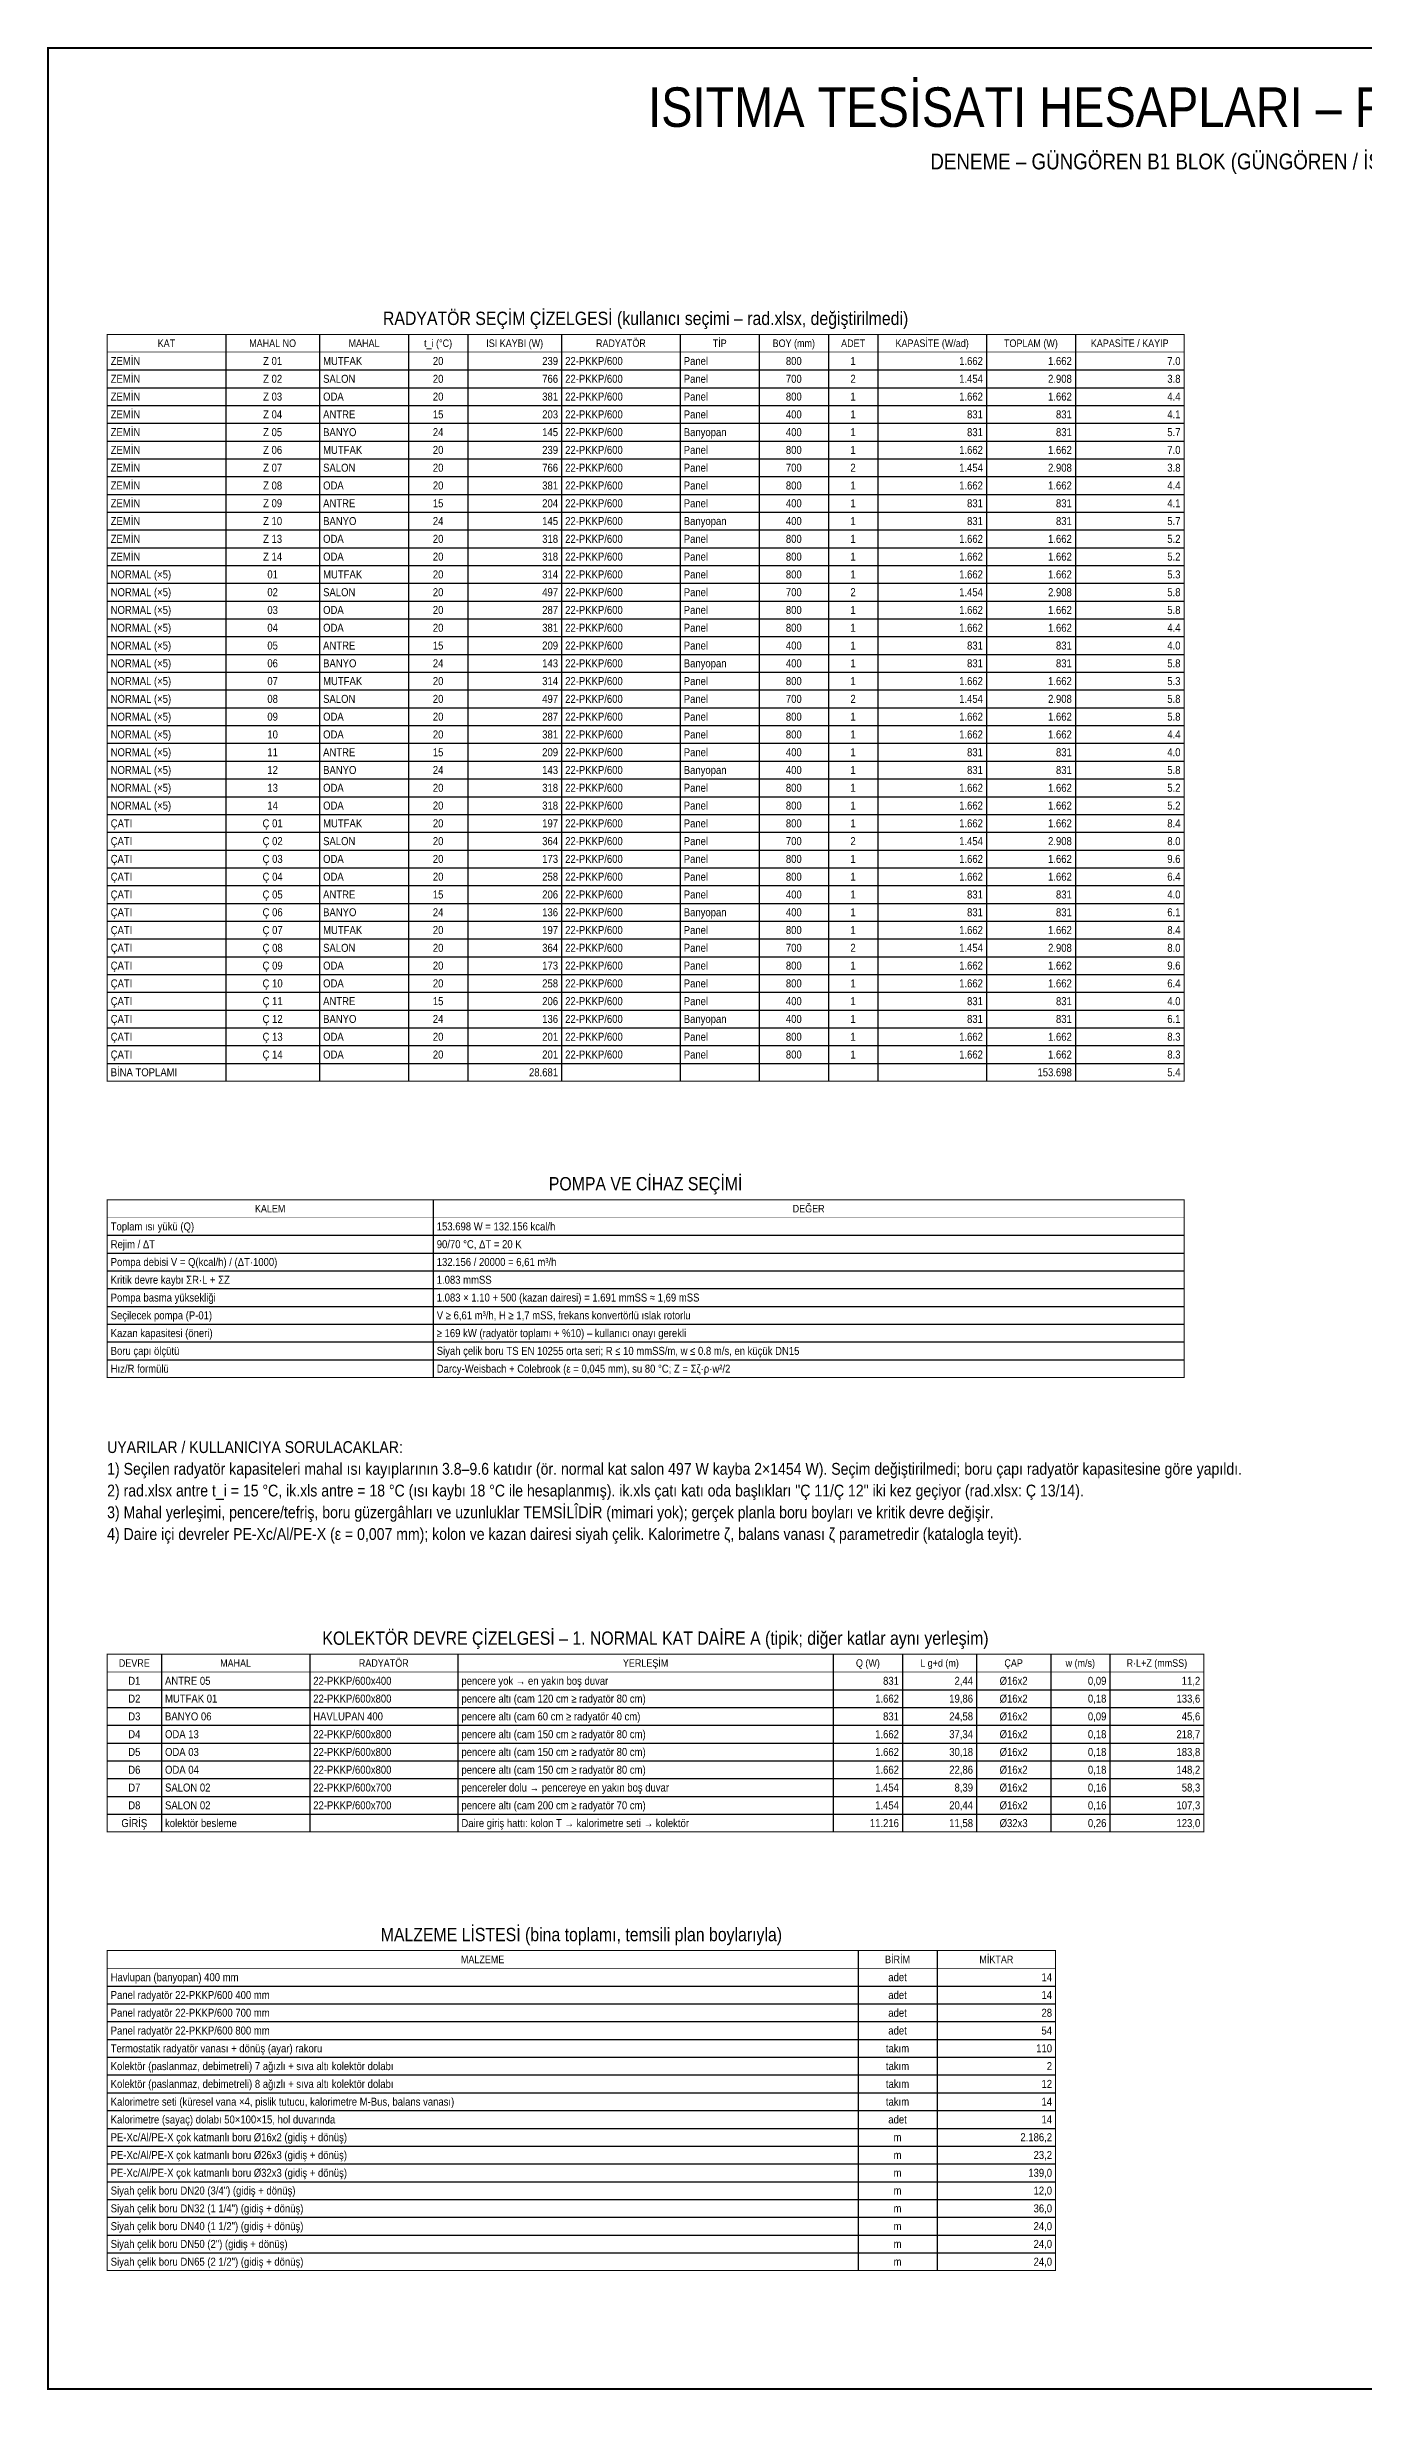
# Model space of a CAD drawing. Header units: centimetres. Extents: x -797 to 10101, y -12981 to 1521.
# Drawn here: x -61 to 1271, y -12981 to -10609 of the extents above; entities that cross this region are included whole.
import ezdxf
from ezdxf.enums import TextEntityAlignment as Align

# ---------------------------------------------------------------- set-up
doc = ezdxf.new("R2010")
doc.units = ezdxf.units.CM
for name, color, linetype in [('ROTAS-BASLIK', 7, 'Continuous'), ('ROTAS-DENEME', 1, 'Continuous'), ('ROTAS-PAFTA', 7, 'Continuous'), ('ROTAS-TABLO', 7, 'Continuous'), ('ROTAS-YAZI', 7, 'Continuous')]:
    doc.layers.add(name, color=color, linetype=linetype)
doc.styles.add('ROTAS', font='arial.ttf')

msp = doc.modelspace()

# ---------------------------------------------------------------- linework, layer by layer
at = {"layer": 'ROTAS-PAFTA', "const_width": 2}
msp.add_lwpolyline([(-60, -12980), (2720, -12980), (2720, -10610), (-60, -10610)], close=True, dxfattribs=at)
at = {"layer": 'ROTAS-TABLO', "const_width": 1}
for points in [[(0, -10900), (1090, -10900), (1090, -11656), (0, -11656)], [(0, -11776), (1090, -11776), (1090, -11956), (0, -11956)], [(0, -12236), (1110, -12236), (1110, -12416), (0, -12416)], [(0, -12536), (960, -12536), (960, -12860), (0, -12860)]]:
    msp.add_lwpolyline(points, close=True, dxfattribs=at)
at = {"layer": 'ROTAS-TABLO'}
for points in [[(120, -10900), (120, -11656)], [(215, -10900), (215, -11656)], [(305, -10900), (305, -11656)], [(365, -10900), (365, -11656)], [(460, -10900), (460, -11656)], [(580, -10900), (580, -11656)], [(660, -10900), (660, -11656)], [(730, -10900), (730, -11656)], [(780, -10900), (780, -11656)], [(890, -10900), (890, -11656)], [(980, -10900), (980, -11656)], [(0, -10936), (1090, -10936)], [(0, -10954), (1090, -10954)], [(0, -10972), (1090, -10972)], [(0, -10990), (1090, -10990)], [(0, -11008), (1090, -11008)], [(0, -11026), (1090, -11026)], [(0, -11044), (1090, -11044)], [(0, -11062), (1090, -11062)], [(0, -11080), (1090, -11080)], [(0, -11098), (1090, -11098)], [(0, -11116), (1090, -11116)], [(0, -11134), (1090, -11134)], [(0, -11152), (1090, -11152)], [(0, -11170), (1090, -11170)], [(0, -11188), (1090, -11188)], [(0, -11206), (1090, -11206)], [(0, -11224), (1090, -11224)], [(0, -11242), (1090, -11242)], [(0, -11260), (1090, -11260)], [(0, -11278), (1090, -11278)], [(0, -11296), (1090, -11296)], [(0, -11314), (1090, -11314)], [(0, -11332), (1090, -11332)], [(0, -11350), (1090, -11350)], [(0, -11368), (1090, -11368)], [(0, -11386), (1090, -11386)], [(0, -11404), (1090, -11404)], [(0, -11422), (1090, -11422)], [(0, -11440), (1090, -11440)], [(0, -11458), (1090, -11458)], [(0, -11476), (1090, -11476)], [(0, -11494), (1090, -11494)], [(0, -11512), (1090, -11512)], [(0, -11530), (1090, -11530)], [(0, -11548), (1090, -11548)], [(0, -11566), (1090, -11566)], [(0, -11584), (1090, -11584)], [(0, -11602), (1090, -11602)], [(0, -11620), (1090, -11620)], [(0, -11638), (1090, -11638)], [(330, -11776), (330, -11956)], [(0, -11812), (1090, -11812)], [(0, -11830), (1090, -11830)], [(0, -11848), (1090, -11848)], [(0, -11866), (1090, -11866)], [(0, -11884), (1090, -11884)], [(0, -11902), (1090, -11902)], [(0, -11920), (1090, -11920)], [(0, -11938), (1090, -11938)], [(55, -12236), (55, -12416)], [(205, -12236), (205, -12416)], [(355, -12236), (355, -12416)], [(735, -12236), (735, -12416)], [(805, -12236), (805, -12416)], [(880, -12236), (880, -12416)], [(955, -12236), (955, -12416)], [(1015, -12236), (1015, -12416)], [(0, -12272), (1110, -12272)], [(0, -12290), (1110, -12290)], [(0, -12308), (1110, -12308)], [(0, -12326), (1110, -12326)], [(0, -12344), (1110, -12344)], [(0, -12362), (1110, -12362)], [(0, -12380), (1110, -12380)], [(0, -12398), (1110, -12398)], [(760, -12536), (760, -12860)], [(840, -12536), (840, -12860)], [(0, -12572), (960, -12572)], [(0, -12590), (960, -12590)], [(0, -12608), (960, -12608)], [(0, -12626), (960, -12626)], [(0, -12644), (960, -12644)], [(0, -12662), (960, -12662)], [(0, -12680), (960, -12680)], [(0, -12698), (960, -12698)], [(0, -12716), (960, -12716)], [(0, -12734), (960, -12734)], [(0, -12752), (960, -12752)], [(0, -12770), (960, -12770)], [(0, -12788), (960, -12788)], [(0, -12806), (960, -12806)], [(0, -12824), (960, -12824)], [(0, -12842), (960, -12842)]]:
    msp.add_lwpolyline(points, dxfattribs=at)
at = {"layer": 'ROTAS-TABLO', "const_width": 0.6}
for points in [[(0, -10918), (1090, -10918)], [(0, -11794), (1090, -11794)], [(0, -12254), (1110, -12254)], [(0, -12554), (960, -12554)]]:
    msp.add_lwpolyline(points, dxfattribs=at)

# ---------------------------------------------------------------- texts
at = {"layer": 'ROTAS-BASLIK', "style": 'ROTAS', "width": 0.85}
for s, height, p in [('ISITMA TESİSATI HESAPLARI – RADYATÖR SEÇİMİ, BORU ÇAPI VE POMPA', 40, (1400, -10670)), ('RADYATÖR SEÇİM ÇİZELGESİ (kullanıcı seçimi – rad.xlsx, değiştirilmedi)', 13.5, (545, -10883.8)), ('POMPA VE CİHAZ SEÇİMİ', 13.5, (545, -11759.8)), ('KOLEKTÖR DEVRE ÇİZELGESİ – 1. NORMAL KAT DAİRE A (tipik; diğer katlar aynı yerleşim)', 13.5, (555, -12219.8)), ('MALZEME LİSTESİ (bina toplamı, temsili plan boylarıyla)', 13.5, (480, -12519.8))]:
    msp.add_text(s, height=height, dxfattribs=at).set_placement(p, align=Align.MIDDLE_CENTER)
at = {"layer": 'ROTAS-DENEME', "style": 'ROTAS', "width": 0.85}
msp.add_text('DENEME – GÜNGÖREN B1 BLOK (GÜNGÖREN / İSTANBUL), sistem: MERKEZİ (kazan + 2 kolon), rejim 90/70 °C, dış sıcaklık -3 °C', height=16, dxfattribs=at).set_placement((1400, -10725), align=Align.MIDDLE_CENTER)
msp.add_text('UYARILAR / KULLANICIYA SORULACAKLAR:', height=12, dxfattribs=at).set_placement((0, -12036), align=Align.BOTTOM_LEFT)
at = {"layer": 'ROTAS-TABLO', "style": 'ROTAS', "width": 0.85}
for s, height, p in [('KAT', 7.65, (60, -10909)), ('MAHAL NO', 7.65, (167.5, -10909)), ('MAHAL', 7.65, (260, -10909)), ('t_i (°C)', 7.65, (335, -10909)), ('ISI KAYBI (W)', 7.65, (412.5, -10909)), ('RADYATÖR', 7.65, (520, -10909)), ('TİP', 7.65, (620, -10909)), ('BOY (mm)', 7.65, (695, -10909)), ('ADET', 7.65, (755, -10909)), ('KAPASİTE (W/ad)', 7.65, (835, -10909)), ('TOPLAM (W)', 7.65, (935, -10909)), ('KAPASİTE / KAYIP', 7.65, (1035, -10909)), ('Z 01', 8.1, (167.5, -10927)), ('20', 8.1, (335, -10927)), ('800', 8.1, (695, -10927)), ('1', 8.1, (755, -10927)), ('Z 02', 8.1, (167.5, -10945)), ('20', 8.1, (335, -10945)), ('700', 8.1, (695, -10945)), ('2', 8.1, (755, -10945)), ('Z 03', 8.1, (167.5, -10963)), ('Z 04', 8.1, (167.5, -10981)), ('20', 8.1, (335, -10963)), ('15', 8.1, (335, -10981)), ('400', 8.1, (695, -10981)), ('800', 8.1, (695, -10963)), ('1', 8.1, (755, -10963)), ('1', 8.1, (755, -10981)), ('Z 05', 8.1, (167.5, -10999)), ('24', 8.1, (335, -10999)), ('400', 8.1, (695, -10999)), ('1', 8.1, (755, -10999)), ('Z 06', 8.1, (167.5, -11017)), ('20', 8.1, (335, -11017)), ('800', 8.1, (695, -11017)), ('1', 8.1, (755, -11017)), ('Z 07', 8.1, (167.5, -11035)), ('Z 08', 8.1, (167.5, -11053)), ('20', 8.1, (335, -11035)), ('20', 8.1, (335, -11053)), ('800', 8.1, (695, -11053)), ('700', 8.1, (695, -11035)), ('2', 8.1, (755, -11035)), ('1', 8.1, (755, -11053)), ('Z 09', 8.1, (167.5, -11071)), ('15', 8.1, (335, -11071)), ('400', 8.1, (695, -11071)), ('1', 8.1, (755, -11071)), ('Z 10', 8.1, (167.5, -11089)), ('24', 8.1, (335, -11089)), ('400', 8.1, (695, -11089)), ('1', 8.1, (755, -11089)), ('Z 13', 8.1, (167.5, -11107)), ('Z 14', 8.1, (167.5, -11125)), ('20', 8.1, (335, -11107)), ('20', 8.1, (335, -11125)), ('800', 8.1, (695, -11107)), ('800', 8.1, (695, -11125)), ('1', 8.1, (755, -11107)), ('1', 8.1, (755, -11125)), ('01', 8.1, (167.5, -11143)), ('20', 8.1, (335, -11143)), ('800', 8.1, (695, -11143)), ('1', 8.1, (755, -11143)), ('02', 8.1, (167.5, -11161)), ('20', 8.1, (335, -11161)), ('700', 8.1, (695, -11161)), ('2', 8.1, (755, -11161)), ('03', 8.1, (167.5, -11179)), ('04', 8.1, (167.5, -11197)), ('20', 8.1, (335, -11179)), ('20', 8.1, (335, -11197)), ('800', 8.1, (695, -11179)), ('800', 8.1, (695, -11197)), ('1', 8.1, (755, -11179)), ('1', 8.1, (755, -11197)), ('05', 8.1, (167.5, -11215)), ('15', 8.1, (335, -11215)), ('400', 8.1, (695, -11215)), ('1', 8.1, (755, -11215)), ('06', 8.1, (167.5, -11233)), ('24', 8.1, (335, -11233)), ('400', 8.1, (695, -11233)), ('1', 8.1, (755, -11233)), ('07', 8.1, (167.5, -11251)), ('08', 8.1, (167.5, -11269)), ('20', 8.1, (335, -11251)), ('20', 8.1, (335, -11269)), ('800', 8.1, (695, -11251)), ('700', 8.1, (695, -11269)), ('2', 8.1, (755, -11269)), ('1', 8.1, (755, -11251)), ('09', 8.1, (167.5, -11287)), ('20', 8.1, (335, -11287)), ('800', 8.1, (695, -11287)), ('1', 8.1, (755, -11287)), ('10', 8.1, (167.5, -11305)), ('20', 8.1, (335, -11305)), ('800', 8.1, (695, -11305)), ('1', 8.1, (755, -11305)), ('11', 8.1, (167.5, -11323)), ('12', 8.1, (167.5, -11341)), ('24', 8.1, (335, -11341)), ('15', 8.1, (335, -11323)), ('400', 8.1, (695, -11323)), ('400', 8.1, (695, -11341)), ('1', 8.1, (755, -11323)), ('1', 8.1, (755, -11341)), ('13', 8.1, (167.5, -11359)), ('20', 8.1, (335, -11359)), ('800', 8.1, (695, -11359)), ('1', 8.1, (755, -11359)), ('14', 8.1, (167.5, -11377)), ('20', 8.1, (335, -11377)), ('800', 8.1, (695, -11377)), ('1', 8.1, (755, -11377)), ('Ç 01', 8.1, (167.5, -11395)), ('Ç 02', 8.1, (167.5, -11413)), ('20', 8.1, (335, -11395)), ('20', 8.1, (335, -11413)), ('800', 8.1, (695, -11395)), ('700', 8.1, (695, -11413)), ('2', 8.1, (755, -11413)), ('1', 8.1, (755, -11395)), ('Ç 03', 8.1, (167.5, -11431)), ('20', 8.1, (335, -11431)), ('800', 8.1, (695, -11431)), ('1', 8.1, (755, -11431)), ('Ç 04', 8.1, (167.5, -11449)), ('20', 8.1, (335, -11449)), ('800', 8.1, (695, -11449)), ('1', 8.1, (755, -11449)), ('Ç 05', 8.1, (167.5, -11467)), ('15', 8.1, (335, -11467)), ('400', 8.1, (695, -11467)), ('1', 8.1, (755, -11467)), ('Ç 06', 8.1, (167.5, -11485)), ('Ç 07', 8.1, (167.5, -11503)), ('24', 8.1, (335, -11485)), ('20', 8.1, (335, -11503)), ('400', 8.1, (695, -11485)), ('800', 8.1, (695, -11503)), ('1', 8.1, (755, -11485)), ('1', 8.1, (755, -11503)), ('Ç 08', 8.1, (167.5, -11521)), ('20', 8.1, (335, -11521)), ('700', 8.1, (695, -11521)), ('2', 8.1, (755, -11521)), ('Ç 09', 8.1, (167.5, -11539)), ('20', 8.1, (335, -11539)), ('800', 8.1, (695, -11539)), ('1', 8.1, (755, -11539)), ('Ç 10', 8.1, (167.5, -11557)), ('Ç 11', 8.1, (167.5, -11575)), ('20', 8.1, (335, -11557)), ('15', 8.1, (335, -11575)), ('400', 8.1, (695, -11575)), ('800', 8.1, (695, -11557)), ('1', 8.1, (755, -11557)), ('1', 8.1, (755, -11575)), ('Ç 12', 8.1, (167.5, -11593)), ('24', 8.1, (335, -11593)), ('400', 8.1, (695, -11593)), ('1', 8.1, (755, -11593)), ('Ç 13', 8.1, (167.5, -11611)), ('20', 8.1, (335, -11611)), ('800', 8.1, (695, -11611)), ('1', 8.1, (755, -11611)), ('Ç 14', 8.1, (167.5, -11629)), ('20', 8.1, (335, -11629)), ('800', 8.1, (695, -11629)), ('1', 8.1, (755, -11629)), ('KALEM', 7.65, (165, -11785)), ('DEĞER', 7.65, (710, -11785)), ('RADYATÖR', 7.65, (280, -12245)), ('YERLEŞİM', 7.65, (545, -12245)), ('DEVRE', 7.65, (27.5, -12245)), ('D1', 8.1, (27.5, -12263)), ('MAHAL', 7.65, (130, -12245)), ('Q (W)', 7.65, (770, -12245)), ('L g+d (m)', 7.65, (842.5, -12245)), ('Ø16x2', 8.1, (917.5, -12263)), ('ÇAP', 7.65, (917.5, -12245)), ('w (m/s)', 7.65, (985, -12245)), ('R·L+Z (mmSS)', 7.65, (1062.5, -12245)), ('D2', 8.1, (27.5, -12281)), ('Ø16x2', 8.1, (917.5, -12281)), ('D3', 8.1, (27.5, -12299)), ('Ø16x2', 8.1, (917.5, -12299)), ('D4', 8.1, (27.5, -12317)), ('D5', 8.1, (27.5, -12335)), ('Ø16x2', 8.1, (917.5, -12317)), ('Ø16x2', 8.1, (917.5, -12335)), ('D6', 8.1, (27.5, -12353)), ('Ø16x2', 8.1, (917.5, -12353)), ('D7', 8.1, (27.5, -12371)), ('Ø16x2', 8.1, (917.5, -12371)), ('GİRİŞ', 8.1, (27.5, -12407)), ('D8', 8.1, (27.5, -12389)), ('Ø16x2', 8.1, (917.5, -12389)), ('Ø32x3', 8.1, (917.5, -12407)), ('MALZEME', 7.65, (380, -12545)), ('BİRİM', 7.65, (800, -12545)), ('MİKTAR', 7.65, (900, -12545)), ('adet', 8.1, (800, -12563)), ('adet', 8.1, (800, -12581)), ('adet', 8.1, (800, -12599)), ('adet', 8.1, (800, -12617)), ('takım', 8.1, (800, -12635)), ('takım', 8.1, (800, -12653)), ('takım', 8.1, (800, -12671)), ('takım', 8.1, (800, -12689)), ('adet', 8.1, (800, -12707)), ('m', 8.1, (800, -12725)), ('m', 8.1, (800, -12743)), ('m', 8.1, (800, -12761)), ('m', 8.1, (800, -12779)), ('m', 8.1, (800, -12797)), ('m', 8.1, (800, -12815)), ('m', 8.1, (800, -12833)), ('m', 8.1, (800, -12851))]:
    msp.add_text(s, height=height, dxfattribs=at).set_placement(p, align=Align.MIDDLE_CENTER)
for s, p in [('ZEMİN', (3.6, -10927)), ('MUTFAK', (218.6, -10927)), ('22-PKKP/600', (463.6, -10927)), ('Panel', (583.6, -10927)), ('ZEMİN', (3.6, -10945)), ('ZEMİN', (3.6, -10963)), ('SALON', (218.6, -10945)), ('22-PKKP/600', (463.6, -10945)), ('22-PKKP/600', (463.6, -10963)), ('Panel', (583.6, -10945)), ('Panel', (583.6, -10963)), ('ZEMİN', (3.6, -10981)), ('ANTRE', (218.6, -10981)), ('ODA', (218.6, -10963)), ('22-PKKP/600', (463.6, -10981)), ('Panel', (583.6, -10981)), ('ZEMİN', (3.6, -10999)), ('BANYO', (218.6, -10999)), ('22-PKKP/600', (463.6, -10999)), ('Banyopan', (583.6, -10999)), ('ZEMİN', (3.6, -11017)), ('ZEMİN', (3.6, -11035)), ('MUTFAK', (218.6, -11017)), ('22-PKKP/600', (463.6, -11017)), ('Panel', (583.6, -11017)), ('ZEMİN', (3.6, -11053)), ('SALON', (218.6, -11035)), ('ODA', (218.6, -11053)), ('22-PKKP/600', (463.6, -11035)), ('22-PKKP/600', (463.6, -11053)), ('Panel', (583.6, -11035)), ('Panel', (583.6, -11053)), ('ZEMİN', (3.6, -11071)), ('ANTRE', (218.6, -11071)), ('22-PKKP/600', (463.6, -11071)), ('Panel', (583.6, -11071)), ('ZEMİN', (3.6, -11089)), ('ZEMİN', (3.6, -11107)), ('BANYO', (218.6, -11089)), ('22-PKKP/600', (463.6, -11089)), ('Banyopan', (583.6, -11089)), ('ZEMİN', (3.6, -11125)), ('ODA', (218.6, -11107)), ('ODA', (218.6, -11125)), ('22-PKKP/600', (463.6, -11107)), ('22-PKKP/600', (463.6, -11125)), ('Panel', (583.6, -11107)), ('Panel', (583.6, -11125)), ('NORMAL (×5)', (3.6, -11143)), ('MUTFAK', (218.6, -11143)), ('22-PKKP/600', (463.6, -11143)), ('Panel', (583.6, -11143)), ('NORMAL (×5)', (3.6, -11161)), ('SALON', (218.6, -11161)), ('22-PKKP/600', (463.6, -11161)), ('Panel', (583.6, -11161)), ('NORMAL (×5)', (3.6, -11179)), ('NORMAL (×5)', (3.6, -11197)), ('ODA', (218.6, -11179)), ('ODA', (218.6, -11197)), ('22-PKKP/600', (463.6, -11179)), ('22-PKKP/600', (463.6, -11197)), ('Panel', (583.6, -11179)), ('Panel', (583.6, -11197)), ('NORMAL (×5)', (3.6, -11215)), ('ANTRE', (218.6, -11215)), ('22-PKKP/600', (463.6, -11215)), ('Panel', (583.6, -11215)), ('NORMAL (×5)', (3.6, -11233)), ('BANYO', (218.6, -11233)), ('22-PKKP/600', (463.6, -11233)), ('Banyopan', (583.6, -11233)), ('NORMAL (×5)', (3.6, -11251)), ('NORMAL (×5)', (3.6, -11269)), ('SALON', (218.6, -11269)), ('MUTFAK', (218.6, -11251)), ('22-PKKP/600', (463.6, -11251)), ('22-PKKP/600', (463.6, -11269)), ('Panel', (583.6, -11251)), ('Panel', (583.6, -11269)), ('NORMAL (×5)', (3.6, -11287)), ('ODA', (218.6, -11287)), ('22-PKKP/600', (463.6, -11287)), ('Panel', (583.6, -11287)), ('NORMAL (×5)', (3.6, -11305)), ('ODA', (218.6, -11305)), ('22-PKKP/600', (463.6, -11305)), ('Panel', (583.6, -11305)), ('NORMAL (×5)', (3.6, -11323)), ('NORMAL (×5)', (3.6, -11341)), ('ANTRE', (218.6, -11323)), ('BANYO', (218.6, -11341)), ('22-PKKP/600', (463.6, -11323)), ('22-PKKP/600', (463.6, -11341)), ('Panel', (583.6, -11323)), ('Banyopan', (583.6, -11341)), ('NORMAL (×5)', (3.6, -11359)), ('ODA', (218.6, -11359)), ('22-PKKP/600', (463.6, -11359)), ('Panel', (583.6, -11359)), ('NORMAL (×5)', (3.6, -11377)), ('ODA', (218.6, -11377)), ('22-PKKP/600', (463.6, -11377)), ('Panel', (583.6, -11377)), ('ÇATI', (3.6, -11395)), ('ÇATI', (3.6, -11413)), ('SALON', (218.6, -11413)), ('MUTFAK', (218.6, -11395)), ('22-PKKP/600', (463.6, -11395)), ('22-PKKP/600', (463.6, -11413)), ('Panel', (583.6, -11395)), ('Panel', (583.6, -11413)), ('ÇATI', (3.6, -11431)), ('ODA', (218.6, -11431)), ('22-PKKP/600', (463.6, -11431)), ('Panel', (583.6, -11431)), ('ÇATI', (3.6, -11449)), ('ODA', (218.6, -11449)), ('22-PKKP/600', (463.6, -11449)), ('Panel', (583.6, -11449)), ('ÇATI', (3.6, -11467)), ('ANTRE', (218.6, -11467)), ('22-PKKP/600', (463.6, -11467)), ('Panel', (583.6, -11467)), ('ÇATI', (3.6, -11485)), ('ÇATI', (3.6, -11503)), ('BANYO', (218.6, -11485)), ('MUTFAK', (218.6, -11503)), ('22-PKKP/600', (463.6, -11485)), ('22-PKKP/600', (463.6, -11503)), ('Banyopan', (583.6, -11485)), ('Panel', (583.6, -11503)), ('ÇATI', (3.6, -11521)), ('SALON', (218.6, -11521)), ('22-PKKP/600', (463.6, -11521)), ('Panel', (583.6, -11521)), ('ÇATI', (3.6, -11539)), ('ODA', (218.6, -11539)), ('22-PKKP/600', (463.6, -11539)), ('Panel', (583.6, -11539)), ('ÇATI', (3.6, -11557)), ('ÇATI', (3.6, -11575)), ('ANTRE', (218.6, -11575)), ('ODA', (218.6, -11557)), ('22-PKKP/600', (463.6, -11557)), ('22-PKKP/600', (463.6, -11575)), ('Panel', (583.6, -11557)), ('Panel', (583.6, -11575)), ('ÇATI', (3.6, -11593)), ('BANYO', (218.6, -11593)), ('22-PKKP/600', (463.6, -11593)), ('Banyopan', (583.6, -11593)), ('ÇATI', (3.6, -11611)), ('ODA', (218.6, -11611)), ('22-PKKP/600', (463.6, -11611)), ('Panel', (583.6, -11611)), ('ÇATI', (3.6, -11629)), ('BİNA TOPLAMI', (3.6, -11647)), ('ODA', (218.6, -11629)), ('22-PKKP/600', (463.6, -11629)), ('Panel', (583.6, -11629)), ('Toplam ısı yükü (Q)', (3.6, -11803)), ('153.698 W = 132.156 kcal/h', (333.6, -11803)), ('Rejim / ΔT', (3.6, -11821)), ('Pompa debisi V = Q(kcal/h) / (ΔT·1000)', (3.6, -11839)), ('90/70 °C, ΔT = 20 K', (333.6, -11821)), ('132.156 / 20000 = 6,61 m³/h', (333.6, -11839)), ('Kritik devre kaybı ΣR·L + ΣZ', (3.6, -11857)), ('1.083 mmSS', (333.6, -11857)), ('Pompa basma yüksekliği', (3.6, -11875)), ('1.083 × 1.10 + 500 (kazan dairesi) = 1.691 mmSS ≈ 1,69 mSS', (333.6, -11875)), ('Seçilecek pompa (P-01)', (3.6, -11893)), ('Kazan kapasitesi (öneri)', (3.6, -11911)), ('V ≥ 6,61 m³/h, H ≥ 1,7 mSS, frekans konvertörlü ıslak rotorlu', (333.6, -11893)), ('≥ 169 kW (radyatör toplamı + %10) – kullanıcı onayı gerekli', (333.6, -11911)), ('Boru çapı ölçütü', (3.6, -11929)), ('Siyah çelik boru TS EN 10255 orta seri; R ≤ 10 mmSS/m, w ≤ 0.8 m/s, en küçük DN15', (333.6, -11929)), ('Hız/R formülü', (3.6, -11947)), ('Darcy-Weisbach + Colebrook (ε = 0,045 mm), su 80 °C; Z = Σζ·ρ·w²/2', (333.6, -11947)), ('ANTRE 05', (58.6, -12263)), ('22-PKKP/600x400', (208.6, -12263)), ('pencere yok → en yakın boş duvar', (358.6, -12263)), ('MUTFAK 01', (58.6, -12281)), ('22-PKKP/600x800', (208.6, -12281)), ('pencere altı (cam 120 cm ≥ radyatör 80 cm)', (358.6, -12281)), ('BANYO 06', (58.6, -12299)), ('HAVLUPAN 400', (208.6, -12299)), ('pencere altı (cam 60 cm ≥ radyatör 40 cm)', (358.6, -12299)), ('ODA 13', (58.6, -12317)), ('ODA 03', (58.6, -12335)), ('22-PKKP/600x800', (208.6, -12317)), ('22-PKKP/600x800', (208.6, -12335)), ('pencere altı (cam 150 cm ≥ radyatör 80 cm)', (358.6, -12317)), ('pencere altı (cam 150 cm ≥ radyatör 80 cm)', (358.6, -12335)), ('ODA 04', (58.6, -12353)), ('22-PKKP/600x800', (208.6, -12353)), ('pencere altı (cam 150 cm ≥ radyatör 80 cm)', (358.6, -12353)), ('SALON 02', (58.6, -12371)), ('22-PKKP/600x700', (208.6, -12371)), ('pencereler dolu → pencereye en yakın boş duvar', (358.6, -12371)), ('SALON 02', (58.6, -12389)), ('kolektör besleme', (58.6, -12407)), ('22-PKKP/600x700', (208.6, -12389)), ('pencere altı (cam 200 cm ≥ radyatör 70 cm)', (358.6, -12389)), ('Daire giriş hattı: kolon T → kalorimetre seti → kolektör', (358.6, -12407)), ('Havlupan (banyopan) 400 mm', (3.6, -12563)), ('Panel radyatör 22-PKKP/600 400 mm', (3.6, -12581)), ('Panel radyatör 22-PKKP/600 700 mm', (3.6, -12599)), ('Panel radyatör 22-PKKP/600 800 mm', (3.6, -12617)), ('Termostatik radyatör vanası + dönüş (ayar) rakoru', (3.6, -12635)), ('Kolektör (paslanmaz, debimetreli) 7 ağızlı + sıva altı kolektör dolabı', (3.6, -12653)), ('Kolektör (paslanmaz, debimetreli) 8 ağızlı + sıva altı kolektör dolabı', (3.6, -12671)), ('Kalorimetre seti (küresel vana ×4, pislik tutucu, kalorimetre M-Bus, balans vanası)', (3.6, -12689)), ('Kalorimetre (sayaç) dolabı 50×100×15, hol duvarında', (3.6, -12707)), ('PE-Xc/Al/PE-X çok katmanlı boru Ø16x2 (gidiş + dönüş)', (3.6, -12725)), ('PE-Xc/Al/PE-X çok katmanlı boru Ø26x3 (gidiş + dönüş)', (3.6, -12743)), ('PE-Xc/Al/PE-X çok katmanlı boru Ø32x3 (gidiş + dönüş)', (3.6, -12761)), ('Siyah çelik boru DN20 (3/4") (gidiş + dönüş)', (3.6, -12779)), ('Siyah çelik boru DN32 (1 1/4") (gidiş + dönüş)', (3.6, -12797)), ('Siyah çelik boru DN40 (1 1/2") (gidiş + dönüş)', (3.6, -12815)), ('Siyah çelik boru DN50 (2") (gidiş + dönüş)', (3.6, -12833)), ('Siyah çelik boru DN65 (2 1/2") (gidiş + dönüş)', (3.6, -12851))]:
    msp.add_text(s, height=8.1, dxfattribs=at).set_placement(p, align=Align.MIDDLE_LEFT)
for s, p in [('239', (456.4, -10927)), ('1.662', (886.4, -10927)), ('1.662', (976.4, -10927)), ('7.0', (1086.4, -10927)), ('766', (456.4, -10945)), ('1.454', (886.4, -10945)), ('2.908', (976.4, -10945)), ('3.8', (1086.4, -10945)), ('381', (456.4, -10963)), ('203', (456.4, -10981)), ('1.662', (886.4, -10963)), ('831', (886.4, -10981)), ('1.662', (976.4, -10963)), ('831', (976.4, -10981)), ('4.4', (1086.4, -10963)), ('4.1', (1086.4, -10981)), ('145', (456.4, -10999)), ('831', (886.4, -10999)), ('831', (976.4, -10999)), ('5.7', (1086.4, -10999)), ('239', (456.4, -11017)), ('1.662', (886.4, -11017)), ('1.662', (976.4, -11017)), ('7.0', (1086.4, -11017)), ('381', (456.4, -11053)), ('766', (456.4, -11035)), ('1.454', (886.4, -11035)), ('1.662', (886.4, -11053)), ('2.908', (976.4, -11035)), ('1.662', (976.4, -11053)), ('4.4', (1086.4, -11053)), ('3.8', (1086.4, -11035)), ('204', (456.4, -11071)), ('831', (886.4, -11071)), ('831', (976.4, -11071)), ('4.1', (1086.4, -11071)), ('145', (456.4, -11089)), ('831', (886.4, -11089)), ('831', (976.4, -11089)), ('5.7', (1086.4, -11089)), ('318', (456.4, -11107)), ('318', (456.4, -11125)), ('1.662', (886.4, -11107)), ('1.662', (886.4, -11125)), ('1.662', (976.4, -11107)), ('1.662', (976.4, -11125)), ('5.2', (1086.4, -11107)), ('5.2', (1086.4, -11125)), ('314', (456.4, -11143)), ('1.662', (886.4, -11143)), ('1.662', (976.4, -11143)), ('5.3', (1086.4, -11143)), ('497', (456.4, -11161)), ('1.454', (886.4, -11161)), ('2.908', (976.4, -11161)), ('5.8', (1086.4, -11161)), ('381', (456.4, -11197)), ('287', (456.4, -11179)), ('1.662', (886.4, -11179)), ('1.662', (886.4, -11197)), ('1.662', (976.4, -11179)), ('1.662', (976.4, -11197)), ('4.4', (1086.4, -11197)), ('5.8', (1086.4, -11179)), ('209', (456.4, -11215)), ('831', (886.4, -11215)), ('831', (976.4, -11215)), ('4.0', (1086.4, -11215)), ('143', (456.4, -11233)), ('831', (886.4, -11233)), ('831', (976.4, -11233)), ('5.8', (1086.4, -11233)), ('497', (456.4, -11269)), ('314', (456.4, -11251)), ('1.662', (886.4, -11251)), ('1.454', (886.4, -11269)), ('2.908', (976.4, -11269)), ('1.662', (976.4, -11251)), ('5.3', (1086.4, -11251)), ('5.8', (1086.4, -11269)), ('287', (456.4, -11287)), ('1.662', (886.4, -11287)), ('1.662', (976.4, -11287)), ('5.8', (1086.4, -11287)), ('381', (456.4, -11305)), ('1.662', (886.4, -11305)), ('1.662', (976.4, -11305)), ('4.4', (1086.4, -11305)), ('209', (456.4, -11323)), ('143', (456.4, -11341)), ('831', (886.4, -11323)), ('831', (886.4, -11341)), ('831', (976.4, -11323)), ('831', (976.4, -11341)), ('4.0', (1086.4, -11323)), ('5.8', (1086.4, -11341)), ('318', (456.4, -11359)), ('1.662', (886.4, -11359)), ('1.662', (976.4, -11359)), ('5.2', (1086.4, -11359)), ('318', (456.4, -11377)), ('1.662', (886.4, -11377)), ('1.662', (976.4, -11377)), ('5.2', (1086.4, -11377)), ('364', (456.4, -11413)), ('197', (456.4, -11395)), ('1.662', (886.4, -11395)), ('1.454', (886.4, -11413)), ('2.908', (976.4, -11413)), ('1.662', (976.4, -11395)), ('8.4', (1086.4, -11395)), ('8.0', (1086.4, -11413)), ('173', (456.4, -11431)), ('1.662', (886.4, -11431)), ('1.662', (976.4, -11431)), ('9.6', (1086.4, -11431)), ('258', (456.4, -11449)), ('1.662', (886.4, -11449)), ('1.662', (976.4, -11449)), ('6.4', (1086.4, -11449)), ('206', (456.4, -11467)), ('831', (886.4, -11467)), ('831', (976.4, -11467)), ('4.0', (1086.4, -11467)), ('136', (456.4, -11485)), ('197', (456.4, -11503)), ('1.662', (886.4, -11503)), ('831', (886.4, -11485)), ('1.662', (976.4, -11503)), ('831', (976.4, -11485)), ('8.4', (1086.4, -11503)), ('6.1', (1086.4, -11485)), ('364', (456.4, -11521)), ('1.454', (886.4, -11521)), ('2.908', (976.4, -11521)), ('8.0', (1086.4, -11521)), ('173', (456.4, -11539)), ('1.662', (886.4, -11539)), ('1.662', (976.4, -11539)), ('9.6', (1086.4, -11539)), ('258', (456.4, -11557)), ('206', (456.4, -11575)), ('1.662', (886.4, -11557)), ('831', (886.4, -11575)), ('1.662', (976.4, -11557)), ('831', (976.4, -11575)), ('4.0', (1086.4, -11575)), ('6.4', (1086.4, -11557)), ('136', (456.4, -11593)), ('831', (886.4, -11593)), ('831', (976.4, -11593)), ('6.1', (1086.4, -11593)), ('201', (456.4, -11611)), ('1.662', (886.4, -11611)), ('1.662', (976.4, -11611)), ('8.3', (1086.4, -11611)), ('28.681', (456.4, -11647)), ('201', (456.4, -11629)), ('1.662', (886.4, -11629)), ('153.698', (976.4, -11647)), ('1.662', (976.4, -11629)), ('8.3', (1086.4, -11629)), ('5.4', (1086.4, -11647)), ('831', (801.4, -12263)), ('2,44', (876.4, -12263)), ('0,09', (1011.4, -12263)), ('11,2', (1106.4, -12263)), ('1.662', (801.4, -12281)), ('19,86', (876.4, -12281)), ('0,18', (1011.4, -12281)), ('133,6', (1106.4, -12281)), ('831', (801.4, -12299)), ('24,58', (876.4, -12299)), ('0,09', (1011.4, -12299)), ('45,6', (1106.4, -12299)), ('1.662', (801.4, -12317)), ('1.662', (801.4, -12335)), ('37,34', (876.4, -12317)), ('30,18', (876.4, -12335)), ('0,18', (1011.4, -12317)), ('0,18', (1011.4, -12335)), ('218,7', (1106.4, -12317)), ('183,8', (1106.4, -12335)), ('1.662', (801.4, -12353)), ('22,86', (876.4, -12353)), ('0,18', (1011.4, -12353)), ('148,2', (1106.4, -12353)), ('1.454', (801.4, -12371)), ('8,39', (876.4, -12371)), ('0,16', (1011.4, -12371)), ('58,3', (1106.4, -12371)), ('11.216', (801.4, -12407)), ('1.454', (801.4, -12389)), ('20,44', (876.4, -12389)), ('11,58', (876.4, -12407)), ('0,16', (1011.4, -12389)), ('0,26', (1011.4, -12407)), ('107,3', (1106.4, -12389)), ('123,0', (1106.4, -12407)), ('14', (956.4, -12563)), ('28', (956.4, -12599)), ('14', (956.4, -12581)), ('54', (956.4, -12617)), ('110', (956.4, -12635)), ('2', (956.4, -12653)), ('12', (956.4, -12671)), ('14', (956.4, -12689)), ('14', (956.4, -12707)), ('2.186,2', (956.4, -12725)), ('139,0', (956.4, -12761)), ('23,2', (956.4, -12743)), ('12,0', (956.4, -12779)), ('36,0', (956.4, -12797)), ('24,0', (956.4, -12815)), ('24,0', (956.4, -12833)), ('24,0', (956.4, -12851))]:
    msp.add_text(s, height=8.1, dxfattribs=at).set_placement(p, align=Align.MIDDLE_RIGHT)
at = {"layer": 'ROTAS-YAZI', "style": 'ROTAS', "width": 0.85}
for s, p in [('1) Seçilen radyatör kapasiteleri mahal ısı kayıplarının 3.8–9.6 katıdır (ör. normal kat salon 497 W kayba 2×1454 W). Seçim değiştirilmedi; boru çapı radyatör kapasitesine göre yapıldı.', (0, -12058)), ('2) rad.xlsx antre t_i = 15 °C, ik.xls antre = 18 °C (ısı kaybı 18 °C ile hesaplanmış). ik.xls çatı katı oda başlıkları "Ç 11/Ç 12" iki kez geçiyor (rad.xlsx: Ç 13/14).', (0, -12080)), ('3) Mahal yerleşimi, pencere/tefriş, boru güzergâhları ve uzunluklar TEMSİLÎDİR (mimari yok); gerçek planla boru boyları ve kritik devre değişir.', (0, -12102)), ('4) Daire içi devreler PE-Xc/Al/PE-X (ε = 0,007 mm); kolon ve kazan dairesi siyah çelik. Kalorimetre ζ, balans vanası ζ parametredir (katalogla teyit).', (0, -12124))]:
    msp.add_text(s, height=12, dxfattribs=at).set_placement(p, align=Align.BOTTOM_LEFT)

doc.saveas('drawing.dxf')
